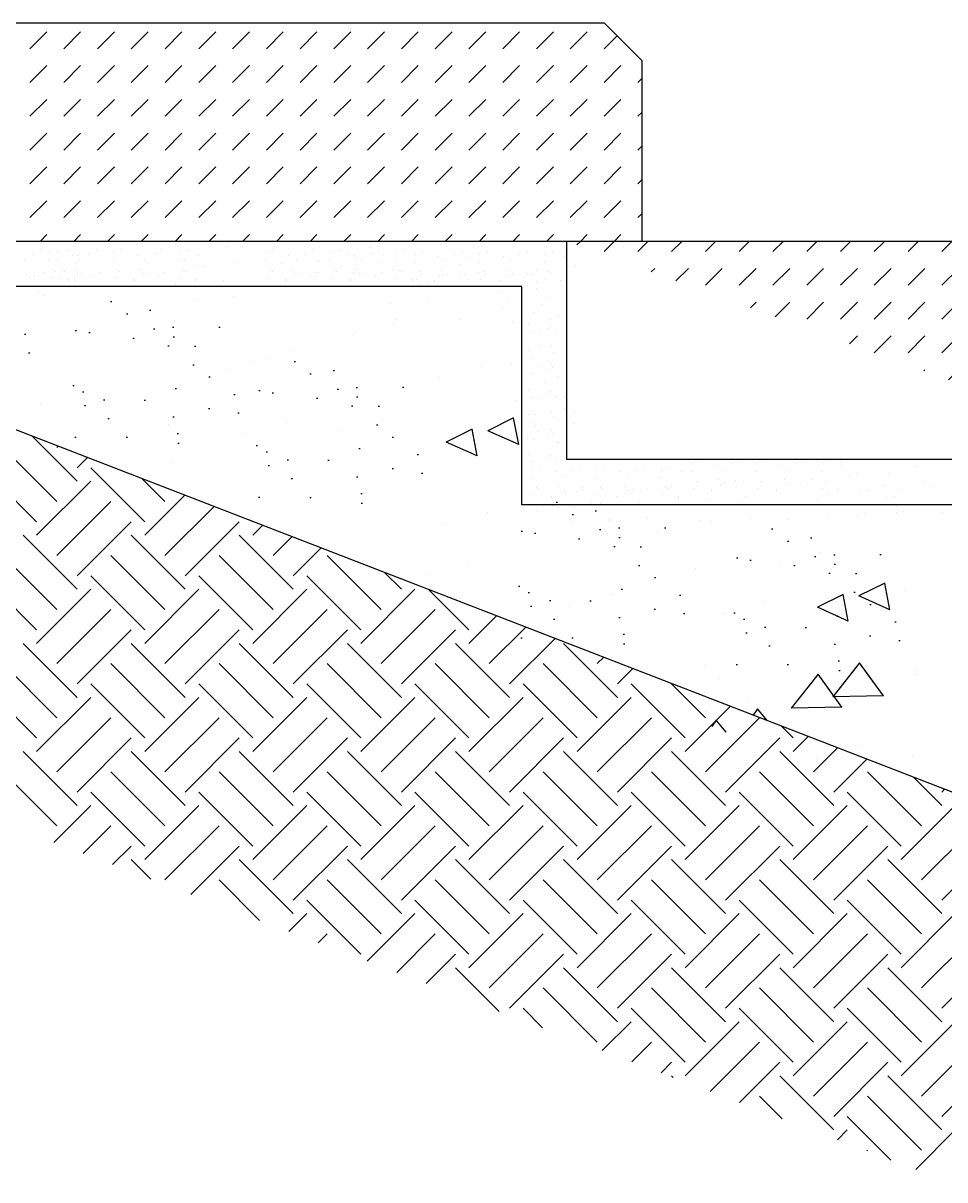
# Model space of a CAD drawing. Extents: x -43530 to -39330, y 16129 to 19047.
# Drawn here: x -42656 to -42043, y 17531 to 18300 of the extents above; entities that cross this region are included whole.
import ezdxf

# ---------------------------------------------------------------- set-up
doc = ezdxf.new("R2010")
doc.units = 0
doc.layers.add('LEVEL', color=2, linetype='CONTINUOUS')
doc.layers.add('STAIR', color=140, linetype='CONTINUOUS')
pattern_1 = [(45, (-4687.32, 681.234), (2e-15, 22.4506403), [15.875, -15.875])]

msp = doc.modelspace()

# ---------------------------------------------------------------- hatches: boundary and pattern name
at = {"layer": 'STAIR'}
h = msp.add_hatch(dxfattribs=at)
h.set_pattern_fill('DASH', color=256, scale=5, angle=45, style=0)
h.set_pattern_definition(pattern_1)
edge = h.paths.add_edge_path()
edge.add_line((-42269.4, 18299.56), (-42694.4, 18299.56))
edge.add_line((-42269.4, 18299.56), (-42244.4, 18274.56))
edge.add_line((-42244.4, 18154.56), (-42244.4, 18274.56))
edge.add_line((-41869.4, 18154.56), (-42294.4, 18154.56))
edge.add_line((-42294.4, 18154.56), (-42694.4, 18154.56))
edge.add_line((-42694.4, 18154.56), (-42694.4, 18299.56))
h = msp.add_hatch(dxfattribs=at)
h.set_pattern_fill('AR-SAND', color=256, angle=135, style=0)
h.set_pattern_definition([(172.5, (-4572.386, 622.486), (-33.47535, -35.738135), [0, -38.608, 0, -43.18, 0, -41.275]), (142.5, (-4572.386, 622.486), (-82.47329, -18.90109), [0, -20.828, 0, -34.798, 0, -13.335]), (102.5, (-4550.295, 600.395), (-56.03323, 55.829983), [0, -12.7, 0, -45.72, 0, -59.69]), (92.5, (-4550.295, 600.395), (-69.75508, 38.22811), [0, -6.35, 0, -29.972, 0, -34.29])])
h.paths.add_polyline_path([(-42761.76, 18158.58), (-42645.27, 18158.58), (-42645.27, 18054.39), (-42761.76, 18054.39)])
h = msp.add_hatch(dxfattribs=at)
h.set_pattern_fill('DASH', color=256, scale=5, angle=45, style=0)
h.set_pattern_definition(pattern_1)
edge = h.paths.add_edge_path()
edge.add_line((-41869.4, 18154.56), (-42294.4, 18154.56))
edge.add_line((-41894.4, 18009.56), (-42294.4, 18009.56))
edge.add_line((-41469.4, 18009.56), (-41894.4, 18009.56))
edge.add_line((-41844.4, 18009.56), (-41844.4, 18129.56))
edge.add_line((-41869.4, 18154.56), (-41844.4, 18129.56))
edge.add_line((-42294.4, 18009.56), (-42294.4, 18154.56))
h = msp.add_hatch(dxfattribs=at)
h.set_pattern_fill('AR-SAND', color=256, angle=135, style=0)
h.set_pattern_definition([(172.5, (-4433.277, 582.582), (-33.47535, -35.738135), [0, -38.608, 0, -43.18, 0, -41.275]), (142.5, (-4433.28, 582.58), (-82.47329, -18.90109), [0, -20.828, 0, -34.798, 0, -13.335]), (102.5, (-4411.185, 560.49), (-56.03323, 55.829983), [0, -12.7, 0, -45.72, 0, -59.69]), (92.5, (-4411.185, 560.49), (-69.75508, 38.22811), [0, -6.35, 0, -29.972, 0, -34.29])])
h.paths.add_polyline_path([(-42622.65, 18118.68), (-42506.16, 18118.68), (-42506.16, 18014.48), (-42622.65, 18014.48)])
h = msp.add_hatch(dxfattribs=at)
h.set_pattern_fill('AR-SAND', color=256, angle=135, style=0)
h.set_pattern_definition([(172.5, (-4311.247, 542.68), (-33.47535, -35.738135), [0, -38.608, 0, -43.18, 0, -41.275]), (142.5, (-4311.25, 542.68), (-82.47329, -18.90109), [0, -20.828, 0, -34.798, 0, -13.335]), (102.5, (-4289.156, 520.587), (-56.03323, 55.829983), [0, -12.7, 0, -45.72, 0, -59.69]), (92.5, (-4289.156, 520.59), (-69.75508, 38.22811), [0, -6.35, 0, -29.972, 0, -34.29])])
h.paths.add_polyline_path([(-42500.62, 18078.77), (-42384.13, 18078.77), (-42384.13, 17974.58), (-42500.62, 17974.58)])
h = msp.add_hatch(dxfattribs=at)
h.set_pattern_fill('AR-SAND', color=256, angle=135, style=0)
h.set_pattern_definition([(172.5, (-4136.967, 449.24), (-33.47535, -35.738135), [0, -38.608, 0, -43.18, 0, -41.275]), (142.5, (-4136.97, 449.24), (-82.47329, -18.90109), [0, -20.828, 0, -34.798, 0, -13.335]), (102.5, (-4114.876, 427.15), (-56.03323, 55.829983), [0, -12.7, 0, -45.72, 0, -59.69]), (92.5, (-4114.876, 427.15), (-69.75508, 38.22811), [0, -6.35, 0, -29.972, 0, -34.29])])
h.paths.add_polyline_path([(-42326.34, 17985.33), (-42209.85, 17985.33), (-42209.85, 17881.14), (-42326.34, 17881.14)])
h = msp.add_hatch(dxfattribs=at)
h.set_pattern_fill('AR-SAND', color=256, angle=135, style=0)
h.set_pattern_definition([(172.5, (-3993.86, 431.505), (-33.47535, -35.738135), [0, -38.608, 0, -43.18, 0, -41.275]), (142.5, (-3993.86, 431.505), (-82.47329, -18.90109), [0, -20.828, 0, -34.798, 0, -13.335]), (102.5, (-3971.77, 409.413), (-56.03323, 55.829983), [0, -12.7, 0, -45.72, 0, -59.69]), (92.5, (-3971.77, 409.41), (-69.75508, 38.22811), [0, -6.35, 0, -29.972, 0, -34.29])])
h.paths.add_polyline_path([(-42183.23, 17967.6), (-42066.75, 17967.6), (-42066.75, 17863.41), (-42183.23, 17863.41)])

# ---------------------------------------------------------------- linework, layer by layer
at = {"layer": 'LEVEL'}
for p, q in [((-42269.4, 18299.56), (-42694.4, 18299.56)), ((-42269.4, 18299.56), (-42244.4, 18274.56)), ((-42244.4, 18154.56), (-42244.4, 18274.56)), ((-43014.43, 18166.35), (-41372.62, 17530.91)), ((-42294.4, 18154.56), (-42694.4, 18154.56)), ((-41869.4, 18154.56), (-42294.4, 18154.56)), ((-42294.4, 18009.56), (-42294.4, 18154.56)), ((-42324.4, 18124.56), (-42724.4, 18124.56)), ((-42324.4, 17979.56), (-42324.4, 18124.56)), ((-41894.4, 18009.56), (-42294.4, 18009.56)), ((-41924.4, 17979.56), (-42324.4, 17979.56))]:
    msp.add_line(p, q, dxfattribs=at)
at = {"layer": 'STAIR', "linetype": 'CONTINUOUS'}
for p, q in [((-42643.64, 18148.28), (-42643.64, 18148.28)), ((-42633.33, 18148.5), (-42633.33, 18148.5)), ((-42627.17, 18148.5), (-42627.17, 18148.5)), ((-42607.04, 18148.28), (-42607.04, 18148.28)), ((-42590.57, 18148.5), (-42590.57, 18148.5)), ((-42563.59, 18148.28), (-42563.59, 18148.28)), ((-42547.12, 18148.5), (-42547.12, 18148.5)), ((-42489.28, 18148.5), (-42489.28, 18148.5)), ((-42462.99, 18148.28), (-42462.99, 18148.28)), ((-42446.51, 18148.5), (-42446.51, 18148.5)), ((-42419.54, 18148.28), (-42419.54, 18148.28)), ((-42403.06, 18148.5), (-42403.06, 18148.5)), ((-42654.99, 18142.33), (-42654.99, 18142.33)), ((-42648.89, 18146.64), (-42648.89, 18146.64)), ((-42638.83, 18141.67), (-42638.83, 18141.67)), ((-42638.21, 18147.42), (-42638.21, 18147.42)), ((-42632.67, 18141.67), (-42632.67, 18141.67)), ((-42632.05, 18147.42), (-42632.05, 18147.42)), ((-42623.24, 18145.35), (-42623.24, 18145.35)), ((-42619.14, 18145.35), (-42619.14, 18145.35)), ((-42618.39, 18142.33), (-42618.39, 18142.33)), ((-42612.29, 18146.64), (-42612.29, 18146.64)), ((-42596.07, 18141.67), (-42596.07, 18141.67)), ((-42595.45, 18147.42), (-42595.45, 18147.42)), ((-42579.78, 18145.35), (-42579.78, 18145.35)), ((-42574.94, 18142.33), (-42574.94, 18142.33)), ((-42568.84, 18146.64), (-42568.84, 18146.64)), ((-42552.62, 18141.67), (-42552.62, 18141.67)), ((-42552, 18147.42), (-42552, 18147.42)), ((-42539.09, 18145.35), (-42539.09, 18145.35)), ((-42494.78, 18141.67), (-42494.78, 18141.67)), ((-42494.16, 18147.42), (-42494.16, 18147.42)), ((-42479.18, 18145.35), (-42479.18, 18145.35)), ((-42474.34, 18142.33), (-42474.34, 18142.33)), ((-42468.24, 18146.64), (-42468.24, 18146.64)), ((-42452.02, 18141.67), (-42452.02, 18141.67)), ((-42451.4, 18147.42), (-42451.4, 18147.42)), ((-42435.73, 18145.35), (-42435.73, 18145.35)), ((-42430.89, 18142.33), (-42430.89, 18142.33)), ((-42424.79, 18146.64), (-42424.79, 18146.64)), ((-42408.57, 18141.67), (-42408.57, 18141.67)), ((-42407.94, 18147.42), (-42407.94, 18147.42)), ((-42395.68, 18140.85), (-42395.68, 18140.85)), ((-42395.06, 18146.59), (-42395.06, 18146.59)), ((-42395.04, 18145.35), (-42395.04, 18145.35)), ((-42390.17, 18147.67), (-42390.17, 18147.67)), ((-42380.08, 18144.52), (-42380.08, 18144.52)), ((-42375.24, 18141.51), (-42375.24, 18141.51)), ((-42369.14, 18145.81), (-42369.14, 18145.81)), ((-42363.89, 18147.45), (-42363.89, 18147.45)), ((-42352.92, 18140.85), (-42352.92, 18140.85)), ((-42352.29, 18146.59), (-42352.29, 18146.59)), ((-42347.41, 18147.67), (-42347.41, 18147.67)), ((-42336.63, 18144.52), (-42336.63, 18144.52)), ((-42331.79, 18141.51), (-42331.79, 18141.51)), ((-42325.69, 18145.81), (-42325.69, 18145.81)), ((-42320.44, 18147.45), (-42320.44, 18147.45)), ((-42309.47, 18140.85), (-42309.47, 18140.85)), ((-42308.84, 18146.59), (-42308.84, 18146.59)), ((-42303.96, 18147.67), (-42303.96, 18147.67)), ((-42295.94, 18144.52), (-42295.94, 18144.52)), ((-42653.55, 18133.12), (-42653.55, 18133.12)), ((-42641.76, 18133.63), (-42641.76, 18133.63)), ((-42635.74, 18135.1), (-42635.74, 18135.1)), ((-42634.44, 18134.22), (-42634.44, 18134.22)), ((-42629.57, 18135.1), (-42629.57, 18135.1)), ((-42628.28, 18134.22), (-42628.28, 18134.22)), ((-42620.63, 18135.77), (-42620.63, 18135.77)), ((-42619.45, 18133.01), (-42619.45, 18133.01)), ((-42616.95, 18133.12), (-42616.95, 18133.12)), ((-42605.16, 18133.63), (-42605.16, 18133.63)), ((-42592.97, 18135.1), (-42592.97, 18135.1)), ((-42591.68, 18134.22), (-42591.68, 18134.22)), ((-42577.18, 18135.77), (-42577.18, 18135.77)), ((-42576, 18133.01), (-42576, 18133.01)), ((-42573.5, 18133.12), (-42573.5, 18133.12)), ((-42561.71, 18133.63), (-42561.71, 18133.63)), ((-42549.52, 18135.1), (-42549.52, 18135.1)), ((-42548.22, 18134.22), (-42548.22, 18134.22)), ((-42491.68, 18135.1), (-42491.68, 18135.1)), ((-42490.38, 18134.22), (-42490.38, 18134.22)), ((-42476.58, 18135.77), (-42476.58, 18135.77)), ((-42475.4, 18133.01), (-42475.4, 18133.01)), ((-42472.9, 18133.12), (-42472.9, 18133.12)), ((-42461.11, 18133.63), (-42461.11, 18133.63)), ((-42448.92, 18135.1), (-42448.92, 18135.1)), ((-42447.62, 18134.22), (-42447.62, 18134.22)), ((-42433.13, 18135.77), (-42433.13, 18135.77)), ((-42431.95, 18133.01), (-42431.95, 18133.01)), ((-42429.45, 18133.12), (-42429.45, 18133.12)), ((-42417.66, 18133.63), (-42417.66, 18133.63)), ((-42405.47, 18135.1), (-42405.47, 18135.1)), ((-42404.17, 18134.22), (-42404.17, 18134.22)), ((-42392.58, 18134.27), (-42392.58, 18134.27)), ((-42391.28, 18133.4), (-42391.28, 18133.4)), ((-42377.48, 18134.94), (-42377.48, 18134.94)), ((-42362.01, 18132.81), (-42362.01, 18132.81)), ((-42349.82, 18134.27), (-42349.82, 18134.27)), ((-42348.52, 18133.4), (-42348.52, 18133.4)), ((-42334.03, 18134.94), (-42334.03, 18134.94)), ((-42318.56, 18132.81), (-42318.56, 18132.81)), ((-42306.37, 18134.27), (-42306.37, 18134.27)), ((-42305.07, 18133.4), (-42305.07, 18133.4)), ((-42645.77, 18132.17), (-42645.77, 18132.17)), ((-42637.74, 18130.34), (-42637.74, 18130.34)), ((-42631.57, 18130.34), (-42631.57, 18130.34)), ((-42625.62, 18129.27), (-42625.62, 18129.27)), ((-42625.45, 18128.49), (-42625.45, 18128.49)), ((-42621.53, 18129.27), (-42621.53, 18129.27)), ((-42621.36, 18128.49), (-42621.36, 18128.49)), ((-42609.17, 18132.17), (-42609.17, 18132.17)), ((-42594.97, 18130.34), (-42594.97, 18130.34)), ((-42582.17, 18129.27), (-42582.17, 18129.27)), ((-42582, 18128.49), (-42582, 18128.49)), ((-42565.71, 18132.17), (-42565.71, 18132.17)), ((-42551.52, 18130.34), (-42551.52, 18130.34)), ((-42541.48, 18129.27), (-42541.48, 18129.27)), ((-42541.31, 18128.49), (-42541.31, 18128.49)), ((-42493.68, 18130.34), (-42493.68, 18130.34)), ((-42481.57, 18129.27), (-42481.57, 18129.27)), ((-42481.4, 18128.49), (-42481.4, 18128.49)), ((-42465.11, 18132.17), (-42465.11, 18132.17)), ((-42450.92, 18130.34), (-42450.92, 18130.34)), ((-42438.12, 18129.27), (-42438.12, 18129.27)), ((-42437.95, 18128.49), (-42437.95, 18128.49)), ((-42421.66, 18132.17), (-42421.66, 18132.17)), ((-42407.47, 18130.34), (-42407.47, 18130.34)), ((-42397.43, 18129.27), (-42397.43, 18129.27)), ((-42397.26, 18128.49), (-42397.26, 18128.49)), ((-42394.58, 18129.51), (-42394.58, 18129.51)), ((-42382.47, 18128.44), (-42382.47, 18128.44)), ((-42382.3, 18127.67), (-42382.3, 18127.67)), ((-42376.3, 18132.18), (-42376.3, 18132.18)), ((-42373.8, 18132.29), (-42373.8, 18132.29)), ((-42366.01, 18131.34), (-42366.01, 18131.34)), ((-42351.82, 18129.51), (-42351.82, 18129.51)), ((-42339.02, 18128.44), (-42339.02, 18128.44)), ((-42338.85, 18127.67), (-42338.85, 18127.67)), ((-42332.84, 18132.18), (-42332.84, 18132.18)), ((-42330.35, 18132.29), (-42330.35, 18132.29)), ((-42322.56, 18131.34), (-42322.56, 18131.34)), ((-42308.37, 18129.51), (-42308.37, 18129.51)), ((-42298.33, 18128.44), (-42298.33, 18128.44)), ((-42298.16, 18127.67), (-42298.16, 18127.67)), ((-42316.6, 18107.34), (-42316.6, 18107.34)), ((-42300.52, 18104.95), (-42300.52, 18104.95)), ((-42299.75, 18105.12), (-42299.75, 18105.12)), ((-42319.76, 18099.31), (-42319.76, 18099.31)), ((-42318.68, 18094.43), (-42318.68, 18094.43)), ((-42306.36, 18096.91), (-42306.36, 18096.91)), ((-42305.48, 18098.2), (-42305.48, 18098.2)), ((-42301.59, 18094.91), (-42301.59, 18094.91)), ((-42312.93, 18093.81), (-42312.93, 18093.81)), ((-42319.54, 18082.84), (-42319.54, 18082.84)), ((-42304.89, 18084.72), (-42304.89, 18084.72)), ((-42303.42, 18080.72), (-42303.42, 18080.72)), ((-42317.9, 18077.59), (-42317.9, 18077.59)), ((-42313.59, 18071.49), (-42313.59, 18071.49)), ((-42304.38, 18072.93), (-42304.38, 18072.93)), ((-42316.6, 18066.65), (-42316.6, 18066.65)), ((-42307.03, 18069.25), (-42307.03, 18069.25)), ((-42304.27, 18070.43), (-42304.27, 18070.43)), ((-42300.52, 18064.26), (-42300.52, 18064.26)), ((-42299.75, 18064.43), (-42299.75, 18064.43)), ((-42319.76, 18055.86), (-42319.76, 18055.86)), ((-42318.68, 18050.98), (-42318.68, 18050.98)), ((-42312.93, 18050.36), (-42312.93, 18050.36)), ((-42306.36, 18053.46), (-42306.36, 18053.46)), ((-42305.48, 18054.75), (-42305.48, 18054.75)), ((-42301.59, 18051.46), (-42301.59, 18051.46)), ((-42304.89, 18041.27), (-42304.89, 18041.27)), ((-42319.54, 18039.39), (-42319.54, 18039.39)), ((-42317.9, 18034.14), (-42317.9, 18034.14)), ((-42303.42, 18037.26), (-42303.42, 18037.26)), ((-42313.59, 18028.04), (-42313.59, 18028.04)), ((-42307.03, 18025.8), (-42307.03, 18025.8)), ((-42304.38, 18029.48), (-42304.38, 18029.48)), ((-42304.27, 18026.98), (-42304.27, 18026.98)), ((-42316.6, 18023.19), (-42316.6, 18023.19)), ((-42300.52, 18020.81), (-42300.52, 18020.81)), ((-42299.75, 18020.98), (-42299.75, 18020.98)), ((-42319.76, 18013.1), (-42319.76, 18013.1)), ((-42306.36, 18010.69), (-42306.36, 18010.69)), ((-42305.48, 18011.99), (-42305.48, 18011.99)), ((-42318.68, 18008.22), (-42318.68, 18008.22)), ((-42317.23, 18003.48), (-42317.23, 18003.48)), ((-42312.35, 18004.57), (-42312.35, 18004.57)), ((-42301.59, 18008.69), (-42301.59, 18008.69)), ((-42291.32, 18002.71), (-42291.32, 18002.71)), ((-42286.07, 18004.35), (-42286.07, 18004.35)), ((-42274.47, 18003.48), (-42274.47, 18003.48)), ((-42269.59, 18004.57), (-42269.59, 18004.57)), ((-42247.86, 18002.71), (-42247.86, 18002.71)), ((-42242.62, 18004.35), (-42242.62, 18004.35)), ((-42231.02, 18003.48), (-42231.02, 18003.48)), ((-42226.14, 18004.57), (-42226.14, 18004.57)), ((-42211.64, 18001.87), (-42211.64, 18001.87)), ((-42211.02, 18007.62), (-42211.02, 18007.62)), ((-42206.14, 18008.7), (-42206.14, 18008.7)), ((-42196.04, 18005.55), (-42196.04, 18005.55)), ((-42191.2, 18002.53), (-42191.2, 18002.53)), ((-42185.1, 18006.84), (-42185.1, 18006.84)), ((-42179.85, 18008.48), (-42179.85, 18008.48)), ((-42168.88, 18001.87), (-42168.88, 18001.87)), ((-42168.26, 18007.62), (-42168.26, 18007.62)), ((-42163.38, 18008.7), (-42163.38, 18008.7)), ((-42152.59, 18005.55), (-42152.59, 18005.55)), ((-42147.75, 18002.53), (-42147.75, 18002.53)), ((-42141.65, 18006.84), (-42141.65, 18006.84)), ((-42136.4, 18008.48), (-42136.4, 18008.48)), ((-42125.43, 18001.87), (-42125.43, 18001.87)), ((-42124.81, 18007.62), (-42124.81, 18007.62)), ((-42119.92, 18008.7), (-42119.92, 18008.7)), ((-42111.9, 18005.55), (-42111.9, 18005.55)), ((-42317.86, 17997.74), (-42317.86, 17997.74)), ((-42302.26, 18001.41), (-42302.26, 18001.41)), ((-42297.42, 17998.4), (-42297.42, 17998.4)), ((-42275.1, 17997.74), (-42275.1, 17997.74)), ((-42258.81, 18001.41), (-42258.81, 18001.41)), ((-42253.96, 17998.4), (-42253.96, 17998.4)), ((-42231.65, 17997.74), (-42231.65, 17997.74)), ((-42218.12, 18001.41), (-42218.12, 18001.41)), ((-42208.54, 17995.3), (-42208.54, 17995.3)), ((-42207.25, 17994.42), (-42207.25, 17994.42)), ((-42193.44, 17995.97), (-42193.44, 17995.97)), ((-42165.78, 17995.3), (-42165.78, 17995.3)), ((-42164.48, 17994.42), (-42164.48, 17994.42)), ((-42149.99, 17995.97), (-42149.99, 17995.97)), ((-42122.33, 17995.3), (-42122.33, 17995.3)), ((-42121.03, 17994.42), (-42121.03, 17994.42)), ((-42314.76, 17991.17), (-42314.76, 17991.17)), ((-42313.46, 17990.29), (-42313.46, 17990.29)), ((-42299.66, 17991.84), (-42299.66, 17991.84)), ((-42298.47, 17989.08), (-42298.47, 17989.08)), ((-42295.98, 17989.19), (-42295.98, 17989.19)), ((-42288.19, 17988.23), (-42288.19, 17988.23)), ((-42284.19, 17989.7), (-42284.19, 17989.7)), ((-42272, 17991.17), (-42272, 17991.17)), ((-42270.7, 17990.29), (-42270.7, 17990.29)), ((-42256.2, 17991.84), (-42256.2, 17991.84)), ((-42255.02, 17989.08), (-42255.02, 17989.08)), ((-42252.52, 17989.19), (-42252.52, 17989.19)), ((-42244.74, 17988.23), (-42244.74, 17988.23)), ((-42240.74, 17989.7), (-42240.74, 17989.7)), ((-42228.55, 17991.17), (-42228.55, 17991.17)), ((-42227.25, 17990.29), (-42227.25, 17990.29)), ((-42210.54, 17990.54), (-42210.54, 17990.54)), ((-42198.43, 17989.47), (-42198.43, 17989.47)), ((-42198.26, 17988.69), (-42198.26, 17988.69)), ((-42192.26, 17993.21), (-42192.26, 17993.21)), ((-42189.76, 17993.32), (-42189.76, 17993.32)), ((-42181.97, 17992.37), (-42181.97, 17992.37)), ((-42177.97, 17993.84), (-42177.97, 17993.84)), ((-42167.78, 17990.54), (-42167.78, 17990.54)), ((-42154.98, 17989.47), (-42154.98, 17989.47)), ((-42154.81, 17988.69), (-42154.81, 17988.69)), ((-42148.81, 17993.21), (-42148.81, 17993.21)), ((-42146.31, 17993.32), (-42146.31, 17993.32)), ((-42138.52, 17992.37), (-42138.52, 17992.37)), ((-42134.52, 17993.84), (-42134.52, 17993.84)), ((-42124.33, 17990.54), (-42124.33, 17990.54)), ((-42114.29, 17989.47), (-42114.29, 17989.47)), ((-42114.12, 17988.69), (-42114.12, 17988.69)), ((-42316.76, 17986.4), (-42316.76, 17986.4)), ((-42304.65, 17985.33), (-42304.65, 17985.33)), ((-42304.48, 17984.56), (-42304.48, 17984.56)), ((-42274, 17986.4), (-42274, 17986.4)), ((-42261.2, 17985.33), (-42261.2, 17985.33)), ((-42261.03, 17984.56), (-42261.03, 17984.56)), ((-42230.55, 17986.4), (-42230.55, 17986.4)), ((-42220.5, 17985.33), (-42220.5, 17985.33)), ((-42220.33, 17984.56), (-42220.33, 17984.56))]:
    msp.add_line(p, q, dxfattribs=at)
at = {"layer": 'STAIR'}
for p, q in [((-42601.25, 18153.14), (-42601.25, 18153.14)), ((-42554.47, 18153.01), (-42554.47, 18153.01)), ((-42520.74, 18150.85), (-42520.74, 18150.85)), ((-42464.8, 18152.34), (-42464.8, 18152.34)), ((-42440.44, 18153.65), (-42440.44, 18153.65)), ((-42425.05, 18150.78), (-42425.05, 18150.78)), ((-42295.03, 18148.08), (-42295.03, 18148.08)), ((-42620.75, 18140.83), (-42620.75, 18140.83)), ((-42595.1, 18142.89), (-42595.1, 18142.89)), ((-42573.97, 18140.71), (-42573.97, 18140.71)), ((-42548.31, 18142.76), (-42548.31, 18142.76)), ((-42514.58, 18140.59), (-42514.58, 18140.59)), ((-42459.94, 18141.35), (-42459.94, 18141.35)), ((-42458.64, 18142.09), (-42458.64, 18142.09)), ((-42440.12, 18146.16), (-42440.12, 18146.16)), ((-42434.28, 18143.4), (-42434.28, 18143.4)), ((-42418.89, 18140.52), (-42418.89, 18140.52)), ((-42416.47, 18145.98), (-42416.47, 18145.98)), ((-42359.6, 18143.87), (-42359.6, 18143.87)), ((-42540.24, 18138.54), (-42540.24, 18138.54)), ((-42534.95, 18138.04), (-42534.95, 18138.04)), ((-42484.3, 18140.04), (-42484.3, 18140.04)), ((-42459.62, 18133.85), (-42459.62, 18133.85)), ((-42444.55, 18138.47), (-42444.55, 18138.47)), ((-42435.97, 18133.67), (-42435.97, 18133.67)), ((-42433.96, 18135.9), (-42433.96, 18135.9)), ((-42410.31, 18135.72), (-42410.31, 18135.72)), ((-42365.9, 18139.32), (-42365.9, 18139.32)), ((-42353.44, 18133.61), (-42353.44, 18133.61)), ((-42320.69, 18133.37), (-42320.69, 18133.37)), ((-42314.53, 18135.77), (-42314.53, 18135.77)), ((-42288.87, 18137.82), (-42288.87, 18137.82)), ((-42651.88, 18130.69), (-42651.88, 18130.69)), ((-42648.44, 18129.1), (-42648.44, 18129.1)), ((-42554.45, 18125.73), (-42554.45, 18125.73)), ((-42528.8, 18127.78), (-42528.8, 18127.78)), ((-42522.46, 18128.45), (-42522.46, 18128.45)), ((-42392.44, 18125.76), (-42392.44, 18125.76)), ((-42385.4, 18127.02), (-42385.4, 18127.02)), ((-42379.1, 18131.56), (-42379.1, 18131.56)), ((-42359.74, 18129.07), (-42359.74, 18129.07)), ((-42314.4, 18127.26), (-42314.4, 18127.26)), ((-42645.72, 18120.44), (-42645.72, 18120.44)), ((-42642.28, 18118.85), (-42642.28, 18118.85)), ((-42516.3, 18118.2), (-42516.3, 18118.2)), ((-42340.19, 18121.06), (-42340.19, 18121.06)), ((-42314.53, 18123.12), (-42314.53, 18123.12)), ((-42541.96, 18116.14), (-42541.96, 18116.14)), ((-42411.94, 18113.45), (-42411.94, 18113.45)), ((-42386.28, 18115.5), (-42386.28, 18115.5)), ((-42337.42, 18110.04), (-42337.42, 18110.04)), ((-42333.9, 18114.95), (-42333.9, 18114.95)), ((-42311.15, 18112.61), (-42311.15, 18112.61)), ((-42308.24, 18117), (-42308.24, 18117)), ((-42407.62, 18102.39), (-42407.62, 18102.39)), ((-42365.05, 18102.51), (-42365.05, 18102.51)), ((-42304.99, 18102.36), (-42304.99, 18102.36)), ((-42435.25, 18094.86), (-42435.25, 18094.86)), ((-42409.57, 18100.19), (-42409.57, 18100.19)), ((-42330.65, 18100.31), (-42330.65, 18100.31)), ((-42437.21, 18092.66), (-42437.21, 18092.66)), ((-42476.89, 18082.18), (-42476.89, 18082.18)), ((-42311.9, 18084.8), (-42311.9, 18084.8)), ((-42504.52, 18074.65), (-42504.52, 18074.65)), ((-42492.18, 18076.66), (-42492.18, 18076.66)), ((-42351.48, 18071.59), (-42351.48, 18071.59)), ((-42331.4, 18072.49), (-42331.4, 18072.49)), ((-42305.74, 18074.54), (-42305.74, 18074.54)), ((-42519.81, 18069.13), (-42519.81, 18069.13)), ((-42379.12, 18064.06), (-42379.12, 18064.06)), ((-42308.31, 18061.2), (-42308.31, 18061.2)), ((-42616.36, 18054.32), (-42616.36, 18054.32)), ((-42327.81, 18048.89), (-42327.81, 18048.89)), ((-42302.15, 18050.94), (-42302.15, 18050.94)), ((-42295.81, 18051.61), (-42295.81, 18051.61)), ((-42644, 18046.79), (-42644, 18046.79)), ((-42295.89, 18043.79), (-42295.89, 18043.79)), ((-42289.65, 18041.35), (-42289.65, 18041.35)), ((-42559.28, 18033.1), (-42559.28, 18033.1)), ((-42480.82, 18034.35), (-42480.82, 18034.35)), ((-42416.79, 18036.07), (-42416.79, 18036.07)), ((-42329.81, 18037.24), (-42346.93, 18028.72)), ((-42326.38, 18019.56), (-42329.81, 18037.23)), ((-42315.31, 18039.3), (-42315.31, 18039.3)), ((-42300.87, 18035.93), (-42300.87, 18035.93)), ((-42289.73, 18033.53), (-42289.73, 18033.53)), ((-42619.92, 17995.17), (-42650.09, 18025.33)), ((-42586.91, 18025.57), (-42586.91, 18025.57)), ((-42508.45, 18026.82), (-42508.45, 18026.82)), ((-42444.43, 18028.54), (-42444.43, 18028.54)), ((-42357.44, 18029.71), (-42374.56, 18021.19)), ((-42354.01, 18012.03), (-42357.44, 18029.7)), ((-42326.38, 18019.56), (-42346.93, 18028.72)), ((-42315.39, 18031.48), (-42315.39, 18031.48)), ((-42294.71, 18025.67), (-42294.71, 18025.67)), ((-42633.39, 17981.7), (-42669.31, 18017.62)), ((-42632.49, 18018.52), (-42633.39, 18017.62)), ((-42354.01, 18012.03), (-42374.56, 18021.19)), ((-42320.37, 18023.62), (-42320.37, 18023.62)), ((-42613.07, 18011), (-42619.92, 18004.15)), ((-42646.86, 17968.23), (-42682.78, 18004.15)), ((-42575.02, 17968.23), (-42610.94, 18004.15)), ((-42556.27, 18008.2), (-42556.27, 18008.2)), ((-42231.19, 18002.02), (-42231.19, 18002.02)), ((-42112.44, 18008.41), (-42112.44, 18008.41)), ((-42063.22, 18004.64), (-42063.22, 18004.64)), ((-42610.94, 17995.17), (-42646.86, 17959.25)), ((-42583.9, 18000.67), (-42583.9, 18000.67)), ((-42561.55, 17981.7), (-42576.83, 17996.98)), ((-42182.03, 17995.38), (-42182.03, 17995.38)), ((-42131.94, 17996.11), (-42131.94, 17996.11)), ((-42106.28, 17998.16), (-42106.28, 17998.16)), ((-42101.18, 17999.33), (-42101.18, 17999.33)), ((-42079.86, 17999.69), (-42079.86, 17999.69)), ((-42057.06, 17994.39), (-42057.06, 17994.39)), ((-42295.2, 17987.77), (-42295.2, 17987.77)), ((-42284.2, 17991.07), (-42284.2, 17991.07)), ((-42250.69, 17989.72), (-42250.69, 17989.72)), ((-42225.03, 17991.77), (-42225.03, 17991.77)), ((-42120.68, 17987.02), (-42120.68, 17987.02)), ((-42099.37, 17987.38), (-42099.37, 17987.38)), ((-42095.02, 17989.07), (-42095.02, 17989.07)), ((-42082.72, 17992.34), (-42082.72, 17992.34)), ((-42073.71, 17989.43), (-42073.71, 17989.43)), ((-42051.32, 17991.42), (-42051.32, 17991.42)), ((-42597.47, 17981.7), (-42633.39, 17945.78)), ((-42548.32, 17985.95), (-42575.02, 17959.25)), ((-42278.04, 17980.81), (-42278.04, 17980.81)), ((-42272.03, 17980.03), (-42272.03, 17980.03)), ((-42246.87, 17981.4), (-42246.87, 17981.4)), ((-42201.53, 17983.07), (-42201.53, 17983.07)), ((-42178.79, 17980.73), (-42178.79, 17980.73)), ((-42175.87, 17985.12), (-42175.87, 17985.12)), ((-42127.54, 17982.16), (-42127.54, 17982.16)), ((-42081.66, 17984.35), (-42081.66, 17984.35)), ((-42076.62, 17985.04), (-42076.62, 17985.04)), ((-42528.9, 17978.43), (-42561.55, 17945.78)), ((-42347.23, 17974.18), (-42347.23, 17974.18)), ((-42314.7, 17975.46), (-42314.7, 17975.46)), ((-42303.7, 17978.76), (-42303.7, 17978.76)), ((-42289.04, 17977.51), (-42289.04, 17977.51)), ((-42240.71, 17971.15), (-42240.71, 17971.15)), ((-42121.38, 17971.9), (-42121.38, 17971.9)), ((-42101.16, 17972.05), (-42101.16, 17972.05)), ((-42096.12, 17972.74), (-42096.12, 17972.74)), ((-42075.5, 17974.1), (-42075.5, 17974.1)), ((-42070.46, 17974.79), (-42070.46, 17974.79)), ((-42044.87, 17974.16), (-42044.87, 17974.16)), ((-42584, 17968.23), (-42619.92, 17932.31)), ((-42512.16, 17968.23), (-42548.08, 17932.31)), ((-42503.18, 17968.23), (-42503.58, 17968.63)), ((-42496.53, 17965.9), (-42503.18, 17959.25)), ((-42374.86, 17966.65), (-42374.86, 17966.65)), ((-42291.53, 17967.72), (-42291.53, 17967.72)), ((-42266.37, 17969.1), (-42266.37, 17969.1)), ((-42265.87, 17969.77), (-42265.87, 17969.77)), ((-42206.54, 17969.11), (-42206.54, 17969.11)), ((-42198.29, 17968.43), (-42198.29, 17968.43)), ((-42172.63, 17970.48), (-42172.63, 17970.48)), ((-42147.04, 17969.85), (-42147.04, 17969.85)), ((-42619.92, 17923.33), (-42655.84, 17959.25)), ((-42548.08, 17923.33), (-42584, 17959.25)), ((-42476.24, 17923.33), (-42512.16, 17959.25)), ((-42477.1, 17958.38), (-42489.71, 17945.78)), ((-42234.17, 17961.58), (-42234.17, 17961.58)), ((-42457.68, 17950.86), (-42476.24, 17932.31)), ((-42633.39, 17909.86), (-42669.31, 17945.78)), ((-42561.55, 17909.86), (-42597.47, 17945.78)), ((-42489.71, 17909.86), (-42525.63, 17945.78)), ((-42417.87, 17909.86), (-42453.79, 17945.78)), ((-42360.09, 17940.79), (-42360.09, 17940.79)), ((-42125.71, 17947.59), (-42125.71, 17947.59)), ((-42404.4, 17923.33), (-42415.68, 17934.61)), ((-42387.72, 17933.26), (-42387.72, 17933.26)), ((-42208.89, 17937.36), (-42208.89, 17937.36)), ((-42153.34, 17940.06), (-42153.34, 17940.06)), ((-42646.86, 17896.38), (-42682.78, 17932.31)), ((-42575.02, 17896.38), (-42610.94, 17932.31)), ((-42503.18, 17896.38), (-42539.1, 17932.31)), ((-42431.34, 17896.38), (-42467.26, 17932.31)), ((-42236.53, 17929.83), (-42236.53, 17929.83)), ((-42083.15, 17927.42), (-42100.27, 17918.9)), ((-42079.72, 17909.75), (-42083.15, 17927.42)), ((-42610.94, 17923.33), (-42646.86, 17887.4)), ((-42539.1, 17923.33), (-42575.02, 17887.4)), ((-42467.26, 17923.33), (-42503.18, 17887.4)), ((-42395.42, 17923.33), (-42431.34, 17887.4)), ((-42359.49, 17896.38), (-42386.38, 17923.27)), ((-42265.18, 17919.73), (-42265.18, 17919.73)), ((-42110.78, 17919.89), (-42127.91, 17911.37)), ((-42107.35, 17902.22), (-42110.79, 17919.89)), ((-42079.72, 17909.75), (-42100.27, 17918.9)), ((-42070.26, 17922.23), (-42070.26, 17922.23)), ((-42597.47, 17909.86), (-42633.39, 17873.93)), ((-42525.63, 17909.86), (-42561.55, 17873.93)), ((-42453.79, 17909.86), (-42489.71, 17873.93)), ((-42381.95, 17909.86), (-42417.87, 17873.93)), ((-42292.82, 17912.2), (-42292.82, 17912.2)), ((-42163.04, 17914.84), (-42163.04, 17914.84)), ((-42107.35, 17902.22), (-42127.91, 17911.37)), ((-42341.14, 17905.76), (-42359.49, 17887.4)), ((-42190.67, 17907.31), (-42190.67, 17907.31)), ((-42584, 17896.38), (-42619.92, 17860.46)), ((-42512.16, 17896.38), (-42548.08, 17860.46)), ((-42440.32, 17896.38), (-42476.24, 17860.46)), ((-42368.47, 17896.38), (-42404.4, 17860.46)), ((-42321.72, 17898.24), (-42346.02, 17873.93)), ((-42619.92, 17851.48), (-42655.84, 17887.4)), ((-42548.08, 17851.48), (-42584, 17887.4)), ((-42476.24, 17851.48), (-42512.16, 17887.4)), ((-42404.4, 17851.48), (-42440.32, 17887.4)), ((-42332.55, 17851.48), (-42368.47, 17887.4)), ((-42302.29, 17890.72), (-42332.55, 17860.46)), ((-42260.71, 17851.48), (-42296.63, 17887.4)), ((-42633.39, 17838.01), (-42669.31, 17873.93)), ((-42561.55, 17838.01), (-42597.47, 17873.93)), ((-42489.71, 17838.01), (-42525.63, 17873.93)), ((-42417.87, 17838.01), (-42453.79, 17873.93)), ((-42346.02, 17838.01), (-42381.95, 17873.93)), ((-42274.18, 17838.01), (-42310.1, 17873.93)), ((-42269.92, 17878.19), (-42274.18, 17873.93)), ((-42202.28, 17871.71), (-42202.28, 17871.71)), ((-42099.86, 17874.43), (-42117.66, 17851.94)), ((-42083.92, 17852.63), (-42099.86, 17874.42)), ((-42250.5, 17870.68), (-42260.71, 17860.46)), ((-42229.91, 17864.18), (-42229.91, 17864.18)), ((-42192.66, 17864.13), (-42192.66, 17864.13)), ((-42127.49, 17866.9), (-42145.29, 17844.41)), ((-42111.55, 17845.1), (-42127.49, 17866.89)), ((-42062.43, 17870.3), (-42062.43, 17870.3)), ((-42061.59, 17866.64), (-42061.59, 17866.64)), ((-42646.86, 17824.54), (-42682.78, 17860.46)), ((-42575.02, 17824.54), (-42610.94, 17860.46)), ((-42503.18, 17824.54), (-42539.1, 17860.46)), ((-42431.34, 17824.54), (-42467.26, 17860.46)), ((-42359.49, 17824.54), (-42395.42, 17860.46)), ((-42287.65, 17824.54), (-42323.57, 17860.46)), ((-42215.81, 17824.54), (-42251.73, 17860.46)), ((-42202.34, 17838.01), (-42225.22, 17860.89)), ((-42220.29, 17856.6), (-42220.29, 17856.6)), ((-42089.22, 17859.11), (-42089.22, 17859.11)), ((-42610.94, 17851.48), (-42646.86, 17815.56)), ((-42539.1, 17851.48), (-42575.02, 17815.56)), ((-42467.26, 17851.48), (-42503.18, 17815.56)), ((-42395.42, 17851.48), (-42431.34, 17815.56)), ((-42323.57, 17851.48), (-42359.49, 17815.56)), ((-42251.73, 17851.48), (-42287.65, 17815.56)), ((-42174.27, 17849.97), (-42174.27, 17849.97)), ((-42083.92, 17852.63), (-42117.66, 17851.93)), ((-42185.75, 17845.62), (-42215.81, 17815.56)), ((-42201.9, 17842.44), (-42201.9, 17842.44)), ((-42167.6, 17843.94), (-42170.51, 17839.72)), ((-42160.96, 17836.02), (-42167.6, 17843.94)), ((-42111.55, 17845.1), (-42145.29, 17844.4)), ((-42597.47, 17838.01), (-42633.39, 17802.09)), ((-42525.63, 17838.01), (-42561.55, 17802.09)), ((-42453.79, 17838.01), (-42489.71, 17802.09)), ((-42381.95, 17838.01), (-42417.87, 17802.09)), ((-42310.1, 17838.01), (-42346.02, 17802.09)), ((-42238.26, 17838.01), (-42274.18, 17802.09)), ((-42166.42, 17838.01), (-42202.34, 17802.09)), ((-42195.23, 17836.41), (-42198.14, 17832.19)), ((-42188.59, 17828.49), (-42195.23, 17836.41)), ((-42143.97, 17824.54), (-42151.97, 17832.54)), ((-42133.96, 17825.57), (-42143.97, 17815.56)), ((-42584, 17824.54), (-42619.92, 17788.62)), ((-42512.16, 17824.54), (-42548.08, 17788.62)), ((-42440.32, 17824.54), (-42476.24, 17788.62)), ((-42368.47, 17824.54), (-42404.4, 17788.62)), ((-42296.63, 17824.54), (-42332.55, 17788.62)), ((-42224.79, 17824.54), (-42260.71, 17788.62)), ((-42152.95, 17824.54), (-42188.87, 17788.62)), ((-42114.54, 17818.05), (-42130.5, 17802.09)), ((-42100.44, 17819.33), (-42100.44, 17819.33)), ((-42619.92, 17779.64), (-42655.84, 17815.56)), ((-42548.08, 17779.64), (-42584, 17815.56)), ((-42476.24, 17779.64), (-42512.16, 17815.56)), ((-42404.4, 17779.64), (-42440.32, 17815.56)), ((-42332.55, 17779.64), (-42368.47, 17815.56)), ((-42260.71, 17779.64), (-42296.63, 17815.56)), ((-42188.87, 17779.64), (-42224.79, 17815.56)), ((-42117.03, 17779.64), (-42152.95, 17815.56)), ((-42128.07, 17811.8), (-42128.07, 17811.8)), ((-42095.11, 17810.54), (-42117.03, 17788.62)), ((-42064.59, 17813.04), (-42064.59, 17813.04)), ((-42633.39, 17766.17), (-42669.31, 17802.09)), ((-42561.55, 17766.17), (-42597.47, 17802.09)), ((-42489.71, 17766.17), (-42525.63, 17802.09)), ((-42417.87, 17766.17), (-42453.79, 17802.09)), ((-42346.02, 17766.17), (-42381.95, 17802.09)), ((-42274.18, 17766.17), (-42310.1, 17802.09)), ((-42202.34, 17766.17), (-42238.26, 17802.09)), ((-42130.5, 17766.17), (-42166.42, 17802.09)), ((-42058.66, 17766.17), (-42094.58, 17802.09)), ((-42045.19, 17779.64), (-42064.06, 17798.52)), ((-42575.02, 17752.7), (-42610.94, 17788.62)), ((-42503.18, 17752.7), (-42539.1, 17788.62)), ((-42431.34, 17752.7), (-42467.26, 17788.62)), ((-42359.49, 17752.7), (-42395.42, 17788.62)), ((-42287.65, 17752.7), (-42323.57, 17788.62)), ((-42215.81, 17752.7), (-42251.73, 17788.62)), ((-42143.97, 17752.7), (-42179.89, 17788.62)), ((-42072.13, 17752.7), (-42108.05, 17788.62)), ((-42043.32, 17790.49), (-42045.19, 17788.62)), ((-42610.94, 17779.64), (-42635.4, 17755.18)), ((-42539.1, 17779.64), (-42575.02, 17743.72)), ((-42467.26, 17779.64), (-42503.18, 17743.72)), ((-42395.42, 17779.64), (-42431.34, 17743.72)), ((-42323.57, 17779.64), (-42359.49, 17743.72)), ((-42251.73, 17779.64), (-42287.65, 17743.72)), ((-42179.89, 17779.64), (-42215.81, 17743.72)), ((-42108.05, 17779.64), (-42143.97, 17743.72)), ((-42036.21, 17779.64), (-42072.13, 17743.72)), ((-42597.47, 17766.17), (-42615.87, 17747.77)), ((-42525.63, 17766.17), (-42561.55, 17730.25)), ((-42453.79, 17766.17), (-42489.71, 17730.25)), ((-42381.95, 17766.17), (-42417.87, 17730.25)), ((-42310.1, 17766.17), (-42346.02, 17730.25)), ((-42238.26, 17766.17), (-42274.18, 17730.25)), ((-42166.42, 17766.17), (-42202.34, 17730.25)), ((-42094.58, 17766.17), (-42130.5, 17730.25)), ((-42022.74, 17766.17), (-42058.66, 17730.25)), ((-42584, 17752.7), (-42596.34, 17740.36)), ((-42512.16, 17752.7), (-42544.26, 17720.6)), ((-42440.32, 17752.7), (-42476.24, 17716.78)), ((-42368.47, 17752.7), (-42404.4, 17716.78)), ((-42296.63, 17752.7), (-42332.55, 17716.78)), ((-42224.79, 17752.7), (-42260.71, 17716.78)), ((-42152.95, 17752.7), (-42188.87, 17716.78)), ((-42081.11, 17752.7), (-42117.03, 17716.78)), ((-42009.26, 17752.7), (-42045.19, 17716.78)), ((-42571.04, 17730.76), (-42584, 17743.72)), ((-42476.24, 17707.8), (-42512.16, 17743.72)), ((-42404.4, 17707.8), (-42440.32, 17743.72)), ((-42332.55, 17707.8), (-42368.47, 17743.72)), ((-42260.71, 17707.8), (-42296.63, 17743.72)), ((-42188.87, 17707.8), (-42224.79, 17743.72)), ((-42117.03, 17707.8), (-42152.95, 17743.72)), ((-42045.19, 17707.8), (-42081.11, 17743.72)), ((-42498.68, 17703.3), (-42525.63, 17730.25)), ((-42417.87, 17694.33), (-42453.79, 17730.25)), ((-42346.02, 17694.33), (-42381.95, 17730.25)), ((-42274.18, 17694.33), (-42310.1, 17730.25)), ((-42202.34, 17694.33), (-42238.26, 17730.25)), ((-42130.5, 17694.33), (-42166.42, 17730.25)), ((-42058.66, 17694.33), (-42094.58, 17730.25)), ((-42431.34, 17680.86), (-42467.26, 17716.78)), ((-42359.49, 17680.86), (-42395.42, 17716.78)), ((-42287.65, 17680.86), (-42323.57, 17716.78)), ((-42215.81, 17680.86), (-42251.73, 17716.78)), ((-42143.97, 17680.86), (-42179.89, 17716.78)), ((-42072.13, 17680.86), (-42108.05, 17716.78)), ((-42467.26, 17707.8), (-42479.16, 17695.89)), ((-42395.42, 17707.8), (-42427.08, 17676.13)), ((-42323.57, 17707.8), (-42359.49, 17671.88)), ((-42251.73, 17707.8), (-42287.65, 17671.88)), ((-42179.89, 17707.8), (-42215.81, 17671.88)), ((-42108.05, 17707.8), (-42143.97, 17671.88)), ((-42036.21, 17707.8), (-42072.13, 17671.88)), ((-42453.79, 17694.33), (-42459.63, 17688.48)), ((-42381.95, 17694.33), (-42407.55, 17668.72)), ((-42310.1, 17694.33), (-42346.02, 17658.41)), ((-42238.26, 17694.33), (-42274.18, 17658.41)), ((-42166.42, 17694.33), (-42202.34, 17658.41)), ((-42094.58, 17694.33), (-42130.5, 17658.41)), ((-42022.74, 17694.33), (-42058.66, 17658.41)), ((-42368.47, 17680.86), (-42388.03, 17661.31)), ((-42296.63, 17680.86), (-42332.55, 17644.94)), ((-42224.79, 17680.86), (-42260.71, 17644.94)), ((-42152.95, 17680.86), (-42188.87, 17644.94)), ((-42081.11, 17680.86), (-42117.03, 17644.94)), ((-42009.26, 17680.86), (-42045.19, 17644.94)), ((-42339.48, 17642.89), (-42368.47, 17671.88)), ((-42260.71, 17635.96), (-42296.63, 17671.88)), ((-42188.87, 17635.96), (-42224.79, 17671.88)), ((-42117.03, 17635.96), (-42152.95, 17671.88)), ((-42045.19, 17635.96), (-42081.11, 17671.88)), ((-42274.18, 17622.49), (-42310.1, 17658.41)), ((-42202.34, 17622.49), (-42238.26, 17658.41)), ((-42130.5, 17622.49), (-42166.42, 17658.41)), ((-42058.66, 17622.49), (-42094.58, 17658.41)), ((-42310.54, 17631.9), (-42323.57, 17644.94)), ((-42215.81, 17609.02), (-42251.73, 17644.94)), ((-42143.97, 17609.02), (-42179.89, 17644.94)), ((-42072.13, 17609.02), (-42108.05, 17644.94)), ((-42251.73, 17635.96), (-42270.85, 17616.84)), ((-42179.89, 17635.96), (-42215.81, 17600.04)), ((-42108.05, 17635.96), (-42143.97, 17600.04)), ((-42036.21, 17635.96), (-42072.13, 17600.04)), ((-42238.26, 17622.49), (-42251.32, 17609.43)), ((-42166.42, 17622.49), (-42199.24, 17589.67)), ((-42094.58, 17622.49), (-42130.5, 17586.57)), ((-42022.74, 17622.49), (-42058.66, 17586.57)), ((-42224.79, 17609.02), (-42231.79, 17602.02)), ((-42152.95, 17609.02), (-42179.71, 17582.26)), ((-42081.11, 17609.02), (-42117.03, 17573.1)), ((-42009.26, 17609.02), (-42045.19, 17573.1)), ((-42223.71, 17598.95), (-42224.79, 17600.04)), ((-42117.03, 17564.12), (-42152.95, 17600.04)), ((-42045.19, 17564.12), (-42081.11, 17600.04)), ((-42151.35, 17571.49), (-42166.42, 17586.57)), ((-42058.66, 17550.65), (-42094.58, 17586.57)), ((-42078.98, 17544.03), (-42108.05, 17573.1)), ((-42108.05, 17564.12), (-42114.61, 17557.55)), ((-42036.21, 17564.12), (-42062.53, 17537.79)), ((-42094.58, 17550.65), (-42095.08, 17550.14))]:
    msp.add_line(p, q, dxfattribs=at)

doc.saveas('drawing.dxf')
